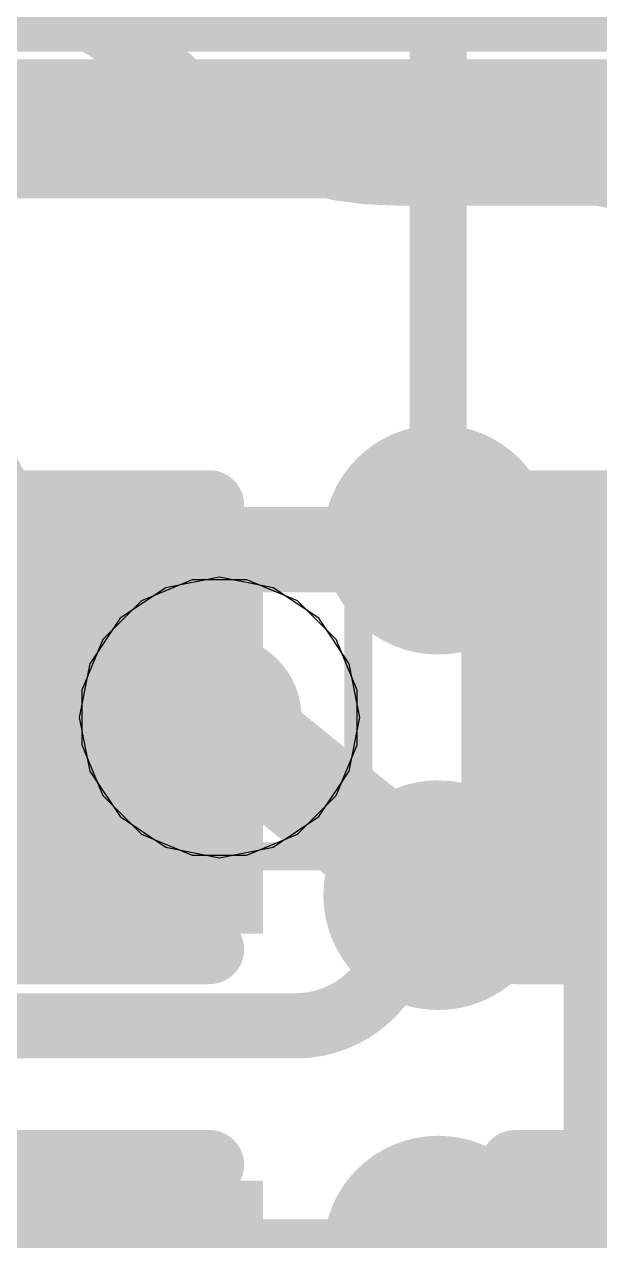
# Model space of a CAD drawing. Header units: inches. Extents: x -6 to 284, y -12 to 154.
# Drawn here: x 74.245 to 75.297, y 14.276 to 16.501 of the extents above; entities that cross this region are included whole.
import ezdxf

# ---------------------------------------------------------------- set-up
doc = ezdxf.new("R2010")
doc.units = ezdxf.units.IN
for name, color, linetype in [('Bottom Layer', 5, 'Continuous'), ('Bottom Overlay', 54, 'Continuous'), ('Bottom Paste', 16, 'Continuous'), ('Bottom Solder', 6, 'Continuous'), ('Drill Drawing', 1, 'Continuous'), ('GND-1', 16, 'Continuous'), ('GND-2', 90, 'Continuous'), ('GND-3', 216, 'Continuous'), ('GND-4', 54, 'Continuous'), ('PWR-1', 156, 'Continuous'), ('PWR-2', 130, 'Continuous'), ('Signal L1', 76, 'Continuous'), ('Signal L2', 6, 'Continuous'), ('Top Layer', 1, 'Continuous'), ('Top Overlay', 2, 'Continuous'), ('Top Paste', 8, 'Continuous'), ('Top Solder', 216, 'Continuous'), ('Via Holes', 16, 'Continuous')]:
    doc.layers.add(name, color=color, linetype=linetype)

# ---------------------------------------------------------------- blocks, each defined once
blk = doc.blocks.new('200_WFBGA__10_15__127')
at = {"layer": 'Top Layer'}
h = blk.add_hatch(color=1, dxfattribs=at)
edge = h.paths.add_edge_path()
edge.add_arc((1.1999, 6.825), 0.16, 0, 360)
h = blk.add_hatch(color=1, dxfattribs=at)
edge = h.paths.add_edge_path()
edge.add_arc((1.1999, 6.175), 0.16, 0, 360)
h = blk.add_hatch(color=1, dxfattribs=at)
edge = h.paths.add_edge_path()
edge.add_arc((1.1999, 5.525), 0.16, 0, 360)
at = {"layer": 'Top Paste'}
h = blk.add_hatch(color=8, dxfattribs=at)
edge = h.paths.add_edge_path()
edge.add_arc((1.1999, 6.825), 0.16, 0, 360)
h = blk.add_hatch(color=8, dxfattribs=at)
edge = h.paths.add_edge_path()
edge.add_arc((1.1999, 6.175), 0.16, 0, 360)
h = blk.add_hatch(color=8, dxfattribs=at)
edge = h.paths.add_edge_path()
edge.add_arc((1.1999, 5.525), 0.16, 0, 360)
at = {"layer": 'Top Solder'}
h = blk.add_hatch(color=216, dxfattribs=at)
edge = h.paths.add_edge_path()
edge.add_arc((1.1999, 6.825), 0.21, 0, 360)
h = blk.add_hatch(color=216, dxfattribs=at)
edge = h.paths.add_edge_path()
edge.add_arc((1.1999, 6.175), 0.21, 0, 360)
h = blk.add_hatch(color=216, dxfattribs=at)
edge = h.paths.add_edge_path()
edge.add_arc((1.1999, 5.525), 0.21, 0, 360)
at = {"layer": 'Top Overlay'}
blk.add_lwpolyline([(-5.0762, 7.5762, 0.254, 0.254, 0), (5.0762, 7.5762, 0.254, 0.254, 0)], format="xyseb", dxfattribs=at)
blk = doc.blocks.new('C___0402_B_275')
at = {"layer": 'Bottom Layer'}
for points in [[(-0.2413, 0.3175), (-0.2413, -0.3175), (-0.6985, -0.3175), (-0.6985, 0.3175)], [(0.6985, 0.3175), (0.6985, -0.3175), (0.2413, -0.3175), (0.2413, 0.3175)]]:
    blk.add_hatch(color=5, dxfattribs=at).paths.add_polyline_path(points)
at = {"layer": 'Bottom Paste'}
for points in [[(-0.2413, 0.3175), (-0.2413, -0.3175), (-0.6985, -0.3175), (-0.6985, 0.3175)], [(0.6985, 0.3175), (0.6985, -0.3175), (0.2413, -0.3175), (0.2413, 0.3175)]]:
    blk.add_hatch(color=16, dxfattribs=at).paths.add_polyline_path(points)
at = {"layer": 'Bottom Solder'}
for points in [[(-0.1813, 0.3775), (-0.1813, -0.3775), (-0.7585, -0.3775), (-0.7585, 0.3775)], [(0.7585, 0.3775), (0.7585, -0.3775), (0.1813, -0.3775), (0.1813, 0.3775)]]:
    blk.add_hatch(color=6, dxfattribs=at).paths.add_polyline_path(points)
at = {"layer": 'Bottom Overlay'}
for points in [[(-0.7874, 0.4064, 0.127, 0.127, 0), (-0.7874, -0.4064, 0.127, 0.127, 0)], [(-0.2794, 0.4064, 0.127, 0.127, 0), (-0.7874, 0.4064, 0.127, 0.127, 0)], [(0.7874, 0.4064, 0.127, 0.127, 0), (0.2794, 0.4064, 0.127, 0.127, 0)], [(0.7874, 0.4064, 0.127, 0.127, 0), (0.7874, -0.4064, 0.127, 0.127, 0)], [(-0.2794, -0.4064, 0.127, 0.127, 0), (-0.7874, -0.4064, 0.127, 0.127, 0)], [(0.7874, -0.4064, 0.127, 0.127, 0), (0.2794, -0.4064, 0.127, 0.127, 0)]]:
    blk.add_lwpolyline(points, format="xyseb", dxfattribs=at)
for points in [[(-0.8191, 0.4064, 0.0635, 0.0635, 1), (-0.7556, 0.4064, 0.0635, 0.0635, 1)], [(-0.8191, 0.4064, 0.0635, 0.0635, 1), (-0.7556, 0.4064, 0.0635, 0.0635, 1)], [(-0.3111, 0.4064, 0.0635, 0.0635, 1), (-0.2477, 0.4064, 0.0635, 0.0635, 1)], [(0.2477, 0.4064, 0.0635, 0.0635, 1), (0.3111, 0.4064, 0.0635, 0.0635, 1)], [(0.7556, 0.4064, 0.0635, 0.0635, 1), (0.8191, 0.4064, 0.0635, 0.0635, 1)], [(0.7556, 0.4064, 0.0635, 0.0635, 1), (0.8191, 0.4064, 0.0635, 0.0635, 1)], [(-0.8191, -0.4064, 0.0635, 0.0635, 1), (-0.7556, -0.4064, 0.0635, 0.0635, 1)], [(-0.8191, -0.4064, 0.0635, 0.0635, 1), (-0.7556, -0.4064, 0.0635, 0.0635, 1)], [(-0.3111, -0.4064, 0.0635, 0.0635, 1), (-0.2477, -0.4064, 0.0635, 0.0635, 1)], [(0.2477, -0.4064, 0.0635, 0.0635, 1), (0.3111, -0.4064, 0.0635, 0.0635, 1)], [(0.7556, -0.4064, 0.0635, 0.0635, 1), (0.8191, -0.4064, 0.0635, 0.0635, 1)], [(0.7556, -0.4064, 0.0635, 0.0635, 1), (0.8191, -0.4064, 0.0635, 0.0635, 1)]]:
    blk.add_lwpolyline(points, format="xyseb", close=True, dxfattribs=at)
blk = doc.blocks.new('C___0402_B_283')
at = {"layer": 'Bottom Layer'}
for points in [[(-0.2413, 0.3175), (-0.2413, -0.3175), (-0.6985, -0.3175), (-0.6985, 0.3175)], [(0.6985, 0.3175), (0.6985, -0.3175), (0.2413, -0.3175), (0.2413, 0.3175)]]:
    blk.add_hatch(color=5, dxfattribs=at).paths.add_polyline_path(points)
at = {"layer": 'Bottom Paste'}
for points in [[(-0.2413, 0.3175), (-0.2413, -0.3175), (-0.6985, -0.3175), (-0.6985, 0.3175)], [(0.6985, 0.3175), (0.6985, -0.3175), (0.2413, -0.3175), (0.2413, 0.3175)]]:
    blk.add_hatch(color=16, dxfattribs=at).paths.add_polyline_path(points)
at = {"layer": 'Bottom Solder'}
for points in [[(-0.1813, 0.3775), (-0.1813, -0.3775), (-0.7585, -0.3775), (-0.7585, 0.3775)], [(0.7585, 0.3775), (0.7585, -0.3775), (0.1813, -0.3775), (0.1813, 0.3775)]]:
    blk.add_hatch(color=6, dxfattribs=at).paths.add_polyline_path(points)
at = {"layer": 'Bottom Overlay'}
for points in [[(-0.7874, 0.4064, 0.127, 0.127, 0), (-0.7874, -0.4064, 0.127, 0.127, 0)], [(-0.2794, 0.4064, 0.127, 0.127, 0), (-0.7874, 0.4064, 0.127, 0.127, 0)], [(0.7874, 0.4064, 0.127, 0.127, 0), (0.2794, 0.4064, 0.127, 0.127, 0)], [(0.7874, 0.4064, 0.127, 0.127, 0), (0.7874, -0.4064, 0.127, 0.127, 0)], [(-0.2794, -0.4064, 0.127, 0.127, 0), (-0.7874, -0.4064, 0.127, 0.127, 0)], [(0.7874, -0.4064, 0.127, 0.127, 0), (0.2794, -0.4064, 0.127, 0.127, 0)]]:
    blk.add_lwpolyline(points, format="xyseb", dxfattribs=at)
for points in [[(-0.8191, 0.4064, 0.0635, 0.0635, 1), (-0.7556, 0.4064, 0.0635, 0.0635, 1)], [(-0.8191, 0.4064, 0.0635, 0.0635, 1), (-0.7556, 0.4064, 0.0635, 0.0635, 1)], [(-0.3111, 0.4064, 0.0635, 0.0635, 1), (-0.2477, 0.4064, 0.0635, 0.0635, 1)], [(0.2477, 0.4064, 0.0635, 0.0635, 1), (0.3111, 0.4064, 0.0635, 0.0635, 1)], [(0.7556, 0.4064, 0.0635, 0.0635, 1), (0.8191, 0.4064, 0.0635, 0.0635, 1)], [(0.7556, 0.4064, 0.0635, 0.0635, 1), (0.8191, 0.4064, 0.0635, 0.0635, 1)], [(-0.8191, -0.4064, 0.0635, 0.0635, 1), (-0.7556, -0.4064, 0.0635, 0.0635, 1)], [(-0.8191, -0.4064, 0.0635, 0.0635, 1), (-0.7556, -0.4064, 0.0635, 0.0635, 1)], [(-0.3111, -0.4064, 0.0635, 0.0635, 1), (-0.2477, -0.4064, 0.0635, 0.0635, 1)], [(0.2477, -0.4064, 0.0635, 0.0635, 1), (0.3111, -0.4064, 0.0635, 0.0635, 1)], [(0.7556, -0.4064, 0.0635, 0.0635, 1), (0.8191, -0.4064, 0.0635, 0.0635, 1)], [(0.7556, -0.4064, 0.0635, 0.0635, 1), (0.8191, -0.4064, 0.0635, 0.0635, 1)]]:
    blk.add_lwpolyline(points, format="xyseb", close=True, dxfattribs=at)

msp = doc.modelspace()

# ---------------------------------------------------------------- hatches: boundary and pattern name
at = {"layer": 'Bottom Layer'}
h = msp.add_hatch(color=5, dxfattribs=at)
edge = h.paths.add_edge_path()
edge.add_arc((74.6018, 15.2332), 0.15, 0, 360)
at = {"layer": 'GND-1'}
h = msp.add_hatch(color=16, dxfattribs=at)
edge = h.paths.add_edge_path()
edge.add_arc((74.6018, 15.2332), 0.15, 0, 360)
at = {"layer": 'GND-2'}
h = msp.add_hatch(color=90, dxfattribs=at)
edge = h.paths.add_edge_path()
edge.add_arc((74.6018, 15.2332), 0.15, 0, 360)
at = {"layer": 'GND-3'}
h = msp.add_hatch(color=216, dxfattribs=at)
edge = h.paths.add_edge_path()
edge.add_arc((74.6018, 15.2332), 0.15, 0, 360)
at = {"layer": 'GND-4'}
h = msp.add_hatch(color=54, dxfattribs=at)
edge = h.paths.add_edge_path()
edge.add_arc((74.6018, 15.2332), 0.15, 0, 360)
at = {"layer": 'PWR-1'}
h = msp.add_hatch(color=156, dxfattribs=at)
edge = h.paths.add_edge_path()
edge.add_arc((74.6018, 15.2332), 0.15, 0, 360)
at = {"layer": 'PWR-2'}
h = msp.add_hatch(color=130, dxfattribs=at)
edge = h.paths.add_edge_path()
edge.add_arc((74.6018, 15.2332), 0.15, 0, 360)
at = {"layer": 'Signal L1'}
h = msp.add_hatch(color=76, dxfattribs=at)
edge = h.paths.add_edge_path()
edge.add_arc((74.6018, 15.2332), 0.15, 0, 360)
at = {"layer": 'Signal L2'}
h = msp.add_hatch(color=6, dxfattribs=at)
edge = h.paths.add_edge_path()
edge.add_arc((74.6018, 15.2332), 0.15, 0, 360)
at = {"layer": 'Top Layer'}
h = msp.add_hatch(color=1, dxfattribs=at)
edge = h.paths.add_edge_path()
edge.add_arc((74.6018, 15.2332), 0.15, 0, 360)
at = {"layer": 'Via Holes'}
h = msp.add_hatch(color=7, dxfattribs=at)
edge = h.paths.add_edge_path()
edge.add_arc((74.6018, 15.2332), 0.075, 0, 360)

# ---------------------------------------------------------------- linework, layer by layer
at = {"layer": 'Bottom Layer'}
for points in [[(71.4973, 16.6031, 0.3048, 0.3048, 0), (75.6752, 16.6031, 0.3048, 0.3048, 0)], [(75.3327, 14.0088, 0.2032, 0.2032, 0), (75.3327, 15.1772, 0.2032, 0.2032, 0)]]:
    msp.add_lwpolyline(points, format="xyseb", dxfattribs=at)
msp.add_lwpolyline([(75.2819, 15.1772, 0.1016, 0.1016, 1), (75.3835, 15.1772, 0.1016, 0.1016, 1)], format="xyseb", close=True, dxfattribs=at)
at = {"layer": 'Drill Drawing'}
for points in [[(74.3478, 15.4872, 0.0508, 0.0508, 0), (74.8558, 15.4872, 0.0508, 0.0508, 0)], [(74.3478, 14.9792, 0.0508, 0.0508, 0), (74.3478, 15.4872, 0.0508, 0.0508, 0)], [(74.8558, 14.9792, 0.0508, 0.0508, 0), (74.8558, 15.4872, 0.0508, 0.0508, 0)], [(74.3478, 14.9792, 0.0508, 0.0508, 0), (74.8558, 14.9792, 0.0508, 0.0508, 0)]]:
    msp.add_lwpolyline(points, format="xyseb", dxfattribs=at)
for points in [[(74.3351, 15.4872, 0.0254, 0.0254, 1), (74.3605, 15.4872, 0.0254, 0.0254, 1)], [(74.3351, 15.4872, 0.0254, 0.0254, 1), (74.3605, 15.4872, 0.0254, 0.0254, 1)], [(74.8431, 15.4872, 0.0254, 0.0254, 1), (74.8685, 15.4872, 0.0254, 0.0254, 1)], [(74.8431, 15.4872, 0.0254, 0.0254, 1), (74.8685, 15.4872, 0.0254, 0.0254, 1)], [(74.3351, 14.9792, 0.0254, 0.0254, 1), (74.3605, 14.9792, 0.0254, 0.0254, 1)], [(74.3351, 14.9792, 0.0254, 0.0254, 1), (74.3605, 14.9792, 0.0254, 0.0254, 1)], [(74.8431, 14.9792, 0.0254, 0.0254, 1), (74.8685, 14.9792, 0.0254, 0.0254, 1)], [(74.8431, 14.9792, 0.0254, 0.0254, 1), (74.8685, 14.9792, 0.0254, 0.0254, 1)]]:
    msp.add_lwpolyline(points, format="xyseb", close=True, dxfattribs=at)
at = {"layer": 'GND-1'}
for p, q in [((74.5518, 15.4848), (74.4593, 15.4465)), ((74.6519, 15.4848), (74.5518, 15.4848)), ((74.7443, 15.4465), (74.6519, 15.4848)), ((74.4593, 15.4465), (74.3885, 15.3757)), ((74.8151, 15.3757), (74.7443, 15.4465)), ((74.3885, 15.3757), (74.3502, 15.2832)), ((74.8534, 15.2832), (74.8151, 15.3757)), ((74.3502, 15.2832), (74.3502, 15.1831)), ((74.8534, 15.1831), (74.8534, 15.2832)), ((74.3502, 15.1831), (74.3885, 15.0907)), ((74.8151, 15.0907), (74.8534, 15.1831)), ((74.3885, 15.0907), (74.4593, 15.0199)), ((74.7443, 15.0199), (74.8151, 15.0907)), ((74.4593, 15.0199), (74.5518, 14.9816)), ((74.6519, 14.9816), (74.7443, 15.0199)), ((74.5518, 14.9816), (74.6519, 14.9816))]:
    msp.add_line(p, q, dxfattribs=at)
at = {"layer": 'GND-2'}
for p, q in [((74.5518, 15.4848), (74.4593, 15.4465)), ((74.6519, 15.4848), (74.5518, 15.4848)), ((74.7443, 15.4465), (74.6519, 15.4848)), ((74.4593, 15.4465), (74.3885, 15.3757)), ((74.8151, 15.3757), (74.7443, 15.4465)), ((74.3885, 15.3757), (74.3502, 15.2832)), ((74.8534, 15.2832), (74.8151, 15.3757)), ((74.3502, 15.2832), (74.3502, 15.1831)), ((74.8534, 15.1831), (74.8534, 15.2832)), ((74.3502, 15.1831), (74.3885, 15.0907)), ((74.8151, 15.0907), (74.8534, 15.1831)), ((74.3885, 15.0907), (74.4593, 15.0199)), ((74.7443, 15.0199), (74.8151, 15.0907)), ((74.4593, 15.0199), (74.5518, 14.9816)), ((74.6519, 14.9816), (74.7443, 15.0199)), ((74.5518, 14.9816), (74.6519, 14.9816))]:
    msp.add_line(p, q, dxfattribs=at)
at = {"layer": 'GND-3'}
for p, q in [((74.5518, 15.4848), (74.4593, 15.4465)), ((74.6519, 15.4848), (74.5518, 15.4848)), ((74.7443, 15.4465), (74.6519, 15.4848)), ((74.4593, 15.4465), (74.3885, 15.3757)), ((74.8151, 15.3757), (74.7443, 15.4465)), ((74.3885, 15.3757), (74.3502, 15.2832)), ((74.8534, 15.2832), (74.8151, 15.3757)), ((74.3502, 15.2832), (74.3502, 15.1831)), ((74.8534, 15.1831), (74.8534, 15.2832)), ((74.3502, 15.1831), (74.3885, 15.0907)), ((74.8151, 15.0907), (74.8534, 15.1831)), ((74.3885, 15.0907), (74.4593, 15.0199)), ((74.7443, 15.0199), (74.8151, 15.0907)), ((74.4593, 15.0199), (74.5518, 14.9816)), ((74.6519, 14.9816), (74.7443, 15.0199)), ((74.5518, 14.9816), (74.6519, 14.9816))]:
    msp.add_line(p, q, dxfattribs=at)
at = {"layer": 'GND-4'}
for p, q in [((74.5518, 15.4848), (74.4593, 15.4465)), ((74.6519, 15.4848), (74.5518, 15.4848)), ((74.7443, 15.4465), (74.6519, 15.4848)), ((74.4593, 15.4465), (74.3885, 15.3757)), ((74.8151, 15.3757), (74.7443, 15.4465)), ((74.3885, 15.3757), (74.3502, 15.2832)), ((74.8534, 15.2832), (74.8151, 15.3757)), ((74.3502, 15.2832), (74.3502, 15.1831)), ((74.8534, 15.1831), (74.8534, 15.2832)), ((74.3502, 15.1831), (74.3885, 15.0907)), ((74.8151, 15.0907), (74.8534, 15.1831)), ((74.3885, 15.0907), (74.4593, 15.0199)), ((74.7443, 15.0199), (74.8151, 15.0907)), ((74.4593, 15.0199), (74.5518, 14.9816)), ((74.6519, 14.9816), (74.7443, 15.0199)), ((74.5518, 14.9816), (74.6519, 14.9816))]:
    msp.add_line(p, q, dxfattribs=at)
at = {"layer": 'PWR-1'}
for p, q in [((74.6018, 15.4897), (74.5037, 15.4702)), ((74.7, 15.4702), (74.6018, 15.4897)), ((74.5037, 15.4702), (74.4204, 15.4146)), ((74.7832, 15.4146), (74.7, 15.4702)), ((74.4204, 15.4146), (74.3648, 15.3314)), ((74.8388, 15.3314), (74.7832, 15.4146)), ((74.3648, 15.3314), (74.3453, 15.2332)), ((74.8584, 15.2332), (74.8388, 15.3314)), ((74.3453, 15.2332), (74.3648, 15.135)), ((74.8388, 15.135), (74.8584, 15.2332)), ((74.3648, 15.135), (74.4204, 15.0518)), ((74.7832, 15.0518), (74.8388, 15.135)), ((74.4204, 15.0518), (74.5037, 14.9962)), ((74.7, 14.9962), (74.7832, 15.0518)), ((74.5037, 14.9962), (74.6018, 14.9767)), ((74.6018, 14.9767), (74.7, 14.9962))]:
    msp.add_line(p, q, dxfattribs=at)
at = {"layer": 'Signal L2'}
for points in [[(74.2679, 16.5619, 0.1194, 0.1194, -0.09829), (74.5098, 16.4004, 0.1194, 0.1194, 0)], [(74.5098, 16.4004, 0.1194, 0.1194, 0), (74.5106, 16.3996, 0.1194, 0.1194, 0)], [(74.9242, 16.2288, 0.1194, 0.1194, -0.198966), (74.5106, 16.3996, 0.1194, 0.1194, 0)], [(74.9242, 16.2288, 0.1194, 0.1194, 0), (75.2814, 16.2288, 0.1194, 0.1194, 0)], [(75.2814, 16.2288, 0.1194, 0.1194, -0.414214), (75.4427, 16.0675, 0.1194, 0.1194, 0)], [(74.3676, 15.5582, 0.1194, 0.1194, -0.414128), (74.1602, 15.7657, 0.1194, 0.1194, 0)], [(74.3677, 15.5582, 0.1194, 0.1194, -0.000073), (74.3676, 15.5582, 0.1194, 0.1194, 0)], [(74.3677, 15.5582, 0.1194, 0.1194, 0), (74.3685, 15.5582, 0.1194, 0.1194, 0)], [(74.3685, 15.5582, 0.1194, 0.1194, 0), (78.0171, 15.5582, 0.1194, 0.1194, 0)], [(74.9373, 14.865, 0.1194, 0.1194, -0.414214), (75.133, 15.0607, 0.1194, 0.1194, 0)], [(75.133, 15.0607, 0.1194, 0.1194, -0.465258), (75.4044, 14.8353, 0.1194, 0.1194, 0)], [(74.9373, 14.865, 0.1194, 0.1194, -0.414214), (74.7415, 14.6692, 0.1194, 0.1194, 0)], [(73.9379, 14.6692, 0.1194, 0.1194, 0), (74.7415, 14.6692, 0.1194, 0.1194, 0)], [(74.1274, 14.2558, 0.1194, 0.1194, 0), (76.0673, 14.2558, 0.1194, 0.1194, 0)]]:
    msp.add_lwpolyline(points, format="xyseb", dxfattribs=at)
for points in [[(74.4799, 16.4004, 0.0597, 0.0597, 1), (74.5396, 16.4004, 0.0597, 0.0597, 1)], [(74.4799, 16.4004, 0.0597, 0.0597, 1), (74.5396, 16.4004, 0.0597, 0.0597, 1)], [(74.4807, 16.3996, 0.0597, 0.0597, 1), (74.5404, 16.3996, 0.0597, 0.0597, 1)], [(74.4807, 16.3996, 0.0597, 0.0597, 1), (74.5404, 16.3996, 0.0597, 0.0597, 1)], [(74.8944, 16.2288, 0.0597, 0.0597, 1), (74.9541, 16.2288, 0.0597, 0.0597, 1)], [(74.8944, 16.2288, 0.0597, 0.0597, 1), (74.9541, 16.2288, 0.0597, 0.0597, 1)], [(75.2516, 16.2288, 0.0597, 0.0597, 1), (75.3113, 16.2288, 0.0597, 0.0597, 1)], [(75.2516, 16.2288, 0.0597, 0.0597, 1), (75.3113, 16.2288, 0.0597, 0.0597, 1)], [(74.3378, 15.5582, 0.0597, 0.0597, 1), (74.3975, 15.5582, 0.0597, 0.0597, 1)], [(74.3378, 15.5582, 0.0597, 0.0597, 1), (74.3975, 15.5582, 0.0597, 0.0597, 1)], [(74.3379, 15.5582, 0.0597, 0.0597, 1), (74.3975, 15.5582, 0.0597, 0.0597, 1)], [(74.3379, 15.5582, 0.0597, 0.0597, 1), (74.3975, 15.5582, 0.0597, 0.0597, 1)], [(74.3386, 15.5582, 0.0597, 0.0597, 1), (74.3983, 15.5582, 0.0597, 0.0597, 1)], [(74.3386, 15.5582, 0.0597, 0.0597, 1), (74.3983, 15.5582, 0.0597, 0.0597, 1)], [(75.1032, 15.0607, 0.0597, 0.0597, 1), (75.1629, 15.0607, 0.0597, 0.0597, 1)], [(75.1032, 15.0607, 0.0597, 0.0597, 1), (75.1629, 15.0607, 0.0597, 0.0597, 1)], [(74.9074, 14.865, 0.0597, 0.0597, 1), (74.9671, 14.865, 0.0597, 0.0597, 1)], [(74.9074, 14.865, 0.0597, 0.0597, 1), (74.9671, 14.865, 0.0597, 0.0597, 1)], [(74.7116, 14.6692, 0.0597, 0.0597, 1), (74.7713, 14.6692, 0.0597, 0.0597, 1)], [(74.7116, 14.6692, 0.0597, 0.0597, 1), (74.7713, 14.6692, 0.0597, 0.0597, 1)]]:
    msp.add_lwpolyline(points, format="xyseb", close=True, dxfattribs=at)
at = {"layer": 'Top Layer'}
for points in [[(75.0018, 15.5582, 0.1041, 0.1041, 0), (75.0018, 16.8489, 0.1041, 0.1041, 0)], [(74.6018, 15.2332, 0.2032, 0.2032, 0), (75.0018, 14.9082, 0.2032, 0.2032, 0)], [(75.0018, 14.2582, 0.2032, 0.2032, 0), (75.4018, 13.9332, 0.2032, 0.2032, 0)]]:
    msp.add_lwpolyline(points, format="xyseb", dxfattribs=at)
for points in [[(74.9758, 15.5582, 0.0521, 0.0521, 1), (75.0279, 15.5582, 0.0521, 0.0521, 1)], [(74.551, 15.2332, 0.1016, 0.1016, 1), (74.6526, 15.2332, 0.1016, 0.1016, 1)], [(74.951, 14.9082, 0.1016, 0.1016, 1), (75.0526, 14.9082, 0.1016, 0.1016, 1)], [(74.951, 14.2582, 0.1016, 0.1016, 1), (75.0526, 14.2582, 0.1016, 0.1016, 1)]]:
    msp.add_lwpolyline(points, format="xyseb", close=True, dxfattribs=at)

# ---------------------------------------------------------------- block references
msp.add_blockref('200_WFBGA__10_15__127', (73.8018, 8.7332))
at = {"rotation": 180}
for name, p in [('C___0402_B_283', (74.8628, 15.2153)), ('C___0402_B_275', (74.8628, 14.0088))]:
    msp.add_blockref(name, p, dxfattribs=at)

doc.saveas('drawing.dxf')
